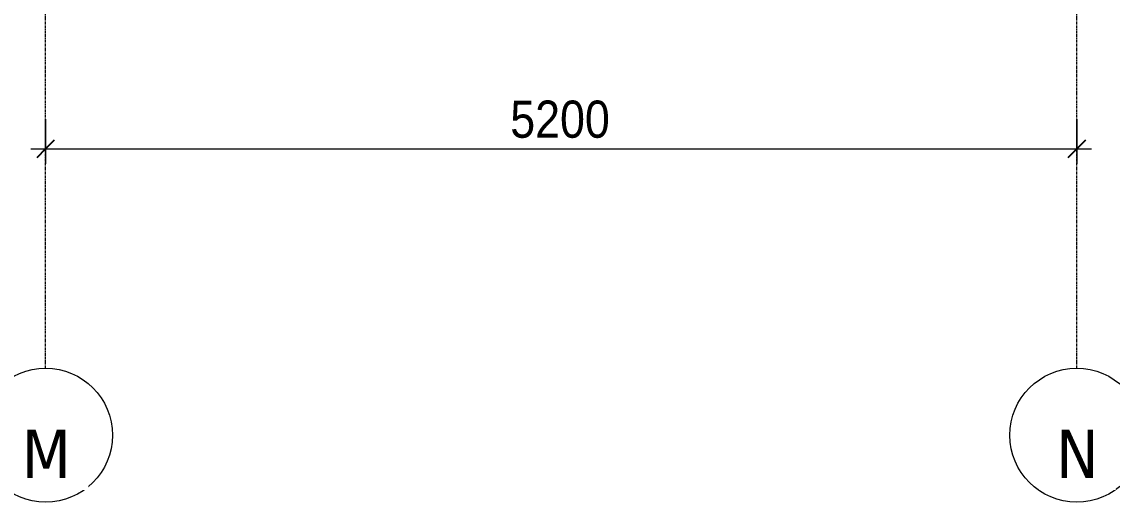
# Model space of a CAD drawing. Header units: millimetres. Extents: x 112507 to 177976, y -4970 to 80839.
# Drawn here: x 165400 to 170898, y -4970 to -2549 of the extents above; entities that cross this region are included whole.
import ezdxf

# ---------------------------------------------------------------- set-up
doc = ezdxf.new("R2010")
doc.units = ezdxf.units.MM
doc.linetypes.add('Grid Line', pattern=[22.225, 12.7, -3.175, 3.175, -3.175])
for name, color, linetype, lineweight in [('A-ANNO-DIMS', 211, 'Continuous', 9), ('A-ANNO-DIMS-75', 211, 'Continuous', 9), ('S-GRID-1', 1, 'Grid Line', 9), ('S-GRID-IDEN', 1, 'Continuous', 9)]:
    doc.layers.add(name, color=color, linetype=linetype, lineweight=lineweight)
doc.styles.add('Tahoma_B_2', font='tahomabd.ttf', dxfattribs={"height": 243.75})
doc.styles.add('UTM Avo_1', font='', dxfattribs={"width": 0.9, "height": 187.5})
doc.styles.get('UTM Avo_1').set_extended_font_data('UTM Avo')
doc.dimstyles.new('1_Dim_chi_tiet_2_5_2', dxfattribs={"dimscale": 304.8, "dimtxt": 187.368928, "dimasz": 0.295276, "dimexe": 0.246063, "dimexo": 0.0625, "dimgap": 0.024606, "dimtad": 1, "dimdec": 0, "dimrnd": 5, "dimzin": 0, "dimdsep": 46, "dimtxsty": 'UTM Avo_1', "dimblk1": 'OBLIQUE', "dimblk2": 'OBLIQUE', "dimsah": 1, "dimcen": 0.09, "dimdle": 0.246063, "dimazin": 0, "dimtfac": 1, "dimtdec": 4, "dimtix": 1, "dimtmove": 0, "dimatfit": 3, "dimfxl": 0.492126, "dimfxlon": 1, "dimtvp": 1, "dimtolj": 1, "dimtzin": 0, "dimarcsym": 2})

# ---------------------------------------------------------------- blocks, each defined once
blk = doc.blocks.new('Grid - M_Grid Head - Circle-353313-TKCS_THANG BỘ TB5 - MẶT CẮT')
at = {"layer": 'S-GRID-IDEN'}
blk.add_circle((69936.9, -4632.4), 337.5, dxfattribs=at)
blk = doc.blocks.new('DIMBLOCK183-TKCS_THANG BỘ TB5 - MẶT CẮT')
at = {"layer": 'A-ANNO-DIMS-75'}
for p, q in [((165519.8, -3039.5), (165519.8, -3264.5)), ((165519.8, -3189.5), (165519.8, -3039.5)), ((170719.8, -3039.5), (170719.8, -3264.5)), ((170719.8, -3189.5), (170719.8, -3039.5)), ((165444.8, -3189.5), (170794.8, -3189.5))]:
    blk.add_line(p, q, dxfattribs=at)
at = {"layer": 'A-ANNO-DIMS-75', "lineweight": 25}
for p, q in [((165519.8, -3189.5), (165564.8, -3144.5)), ((170719.8, -3189.5), (170764.8, -3144.5)), ((165519.8, -3189.5), (165474.8, -3234.5)), ((170719.8, -3189.5), (170674.8, -3234.5))]:
    blk.add_line(p, q, dxfattribs=at)
at = {"layer": 'A-ANNO-DIMS-75', "color": 0, "insert": (167863, -2945.9), "char_height": 187.5, "width": 616.236, "attachment_point": 1, "line_spacing_factor": 1.110334, "style": 'UTM Avo_1'}
blk.add_mtext('5200', dxfattribs=at)
blk = doc.blocks.new('_Oblique')
at = {"color": 0, "linetype": 'ByBlock', "lineweight": -2}
blk.add_line((-0.5, -0.5), (0.5, 0.5), dxfattribs=at)

msp = doc.modelspace()

# ---------------------------------------------------------------- linework, layer by layer
at = {"layer": 'S-GRID-1'}
for p, q in [((165519.8, -4294.9), (165519.8, -2419.9)), ((170719.8, -4294.9), (170719.8, -2419.9))]:
    msp.add_line(p, q, dxfattribs=at)

# ---------------------------------------------------------------- block references
at = {"layer": 'S-GRID-IDEN'}
for p in [(95582.8, 0), (100782.9, 0)]:
    msp.add_blockref('Grid - M_Grid Head - Circle-353313-TKCS_THANG BỘ TB5 - MẶT CẮT', p, dxfattribs=at)

# ---------------------------------------------------------------- dimensions: what is measured, and where the dimension line sits
at = {"layer": 'A-ANNO-DIMS'}
dim = msp.add_linear_dim(base=(170719.8, -3189.5), p1=(165519.8, -3039.5), p2=(170719.8, -3039.5), dimstyle='1_Dim_chi_tiet_2_5_2', override={"dimpost": '<>', "dimfxl": 5200.050696}, dxfattribs=at)
dim.commit()
dim.dimension.update_dxf_attribs({"geometry": 'DIMBLOCK183-TKCS_THANG BỘ TB5 - MẶT CẮT', "text_midpoint": (168119.8, -3085)})

# ---------------------------------------------------------------- next in the draw order: texts
at = {"layer": 'S-GRID-IDEN', "char_height": 243.75, "attachment_point": 5, "line_spacing_factor": 0.996129, "style": 'Tahoma_B_2', "bg_fill": 3, "box_fill_scale": 1.25, "bg_fill_color": 256, "bg_fill_true_color": 13158600, "bg_fill_transparency": 0}
for s, insert, width in [('\\pt952.49944,1904.99888,2857.50075,3810.00019,4762.49962,5714.99906,6667.50094,7620.00037,8572.49981,9524.99925,10477.50113,11430.00056,12382.5,13334.99944,14287.49888,15240.00075,16192.50019,17144.99963,18097.49906,19050.00094,20002.50038,20954.99981,21907.49925,22860.00113,23812.50056,24765,25717.49944,26669.99887,27622.50075,28575.00019,29527.49963,30479.99906;M', (165522.9, -4726), 303), ('\\pt952.49944,1904.99888,2857.50075,3810.00019,4762.49962,5714.99906,6667.50094,7620.00037,8572.49981,9524.99925,10477.50113,11430.00056,12382.5,13334.99944,14287.49888,15240.00075,16192.50019,17144.99963,18097.49906,19050.00094,20002.50038,20954.99981,21907.49925,22860.00113,23812.50056,24765,25717.49944,26669.99887,27622.50075,28575.00019,29527.49963,30479.99906;N', (170722.9, -4726), 263.25)]:
    msp.add_mtext(s, dxfattribs=dict(at, insert=insert, width=width))

doc.saveas('drawing.dxf')
